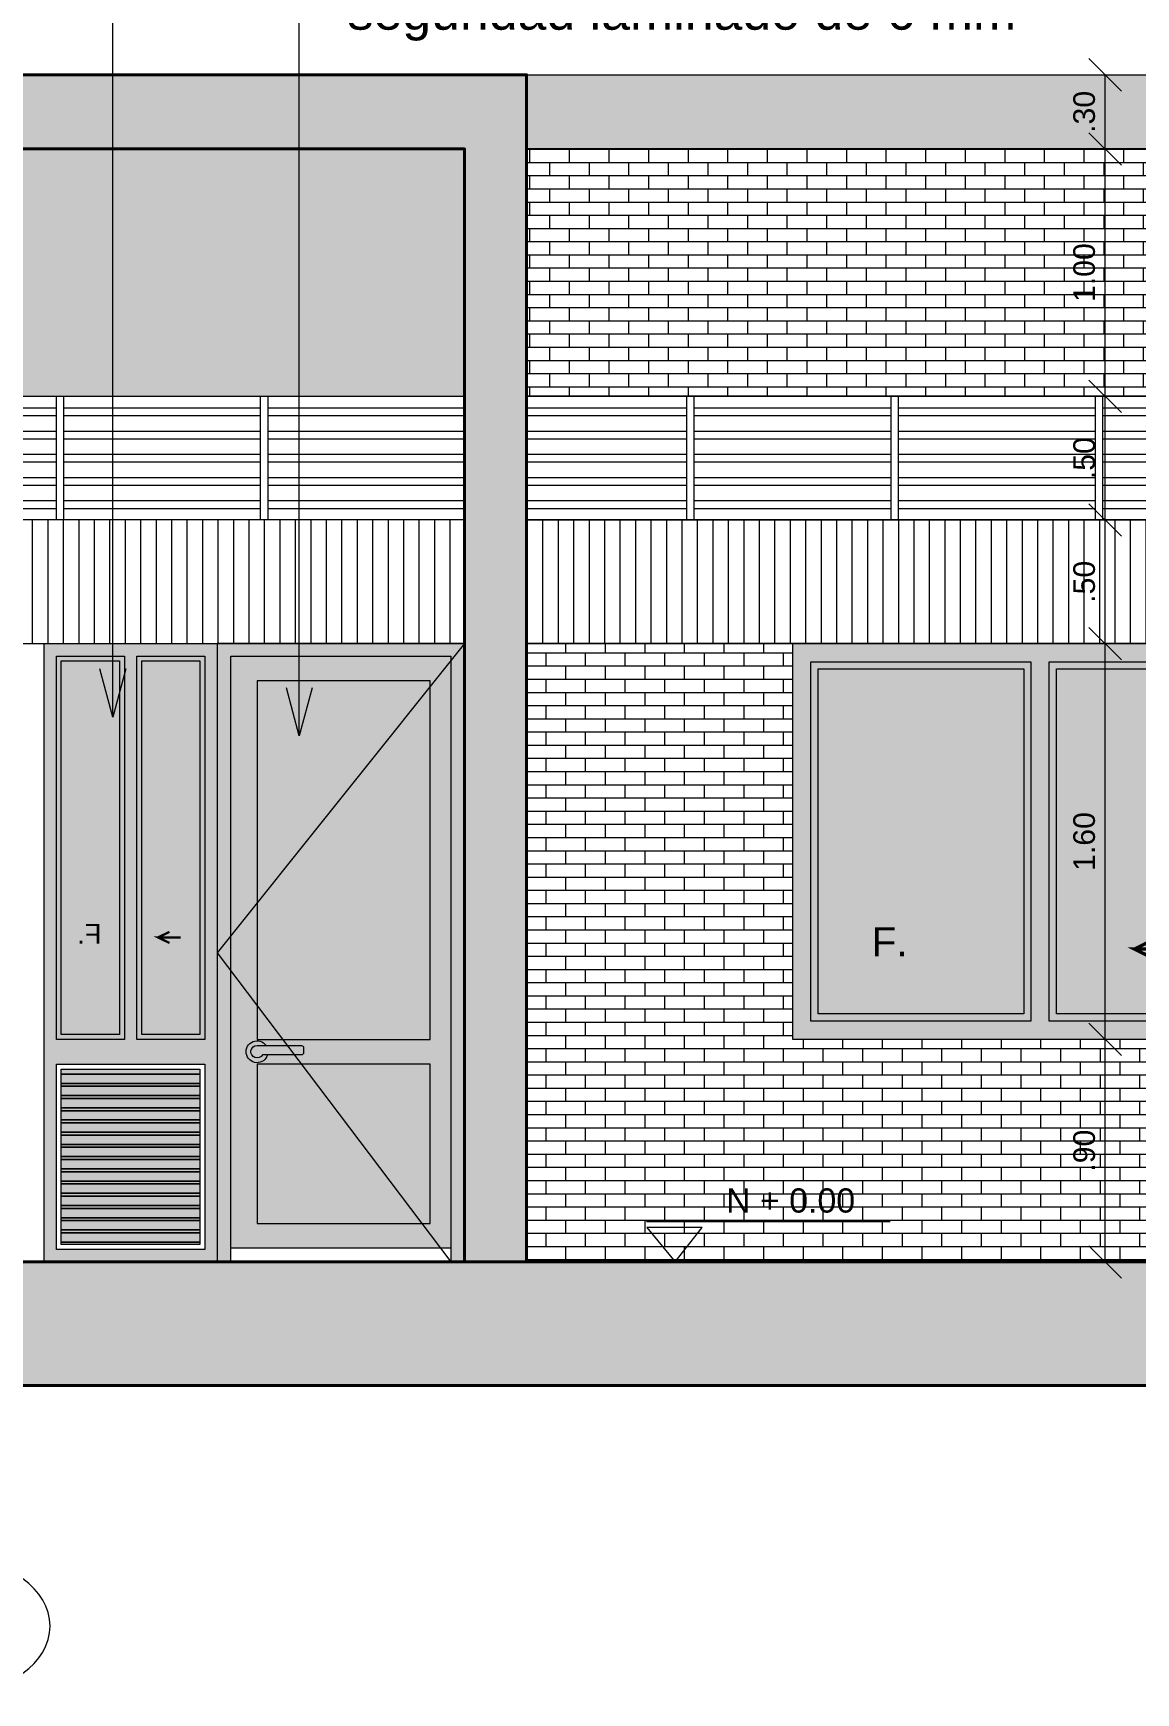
# Model space of a CAD drawing. Header units: metres. Extents: x 98211 to 98447, y 101204 to 101327.
# Drawn here: x 98428.15 to 98432.61, y 101295.27 to 101301.98 of the extents above; entities that cross this region are included whole.
import ezdxf
from ezdxf import colors
from ezdxf.entities.mleader import LeaderData, LeaderLine
from ezdxf.enums import TextEntityAlignment as Align
from ezdxf.math import Vec2, Vec3

# ---------------------------------------------------------------- set-up
doc = ezdxf.new("R2010")
doc.units = ezdxf.units.M
doc.header["$LTSCALE"] = 8
doc.header["$MEASUREMENT"] = 0
doc.header["$PDMODE"] = 1
doc.linetypes.add('HIDDEN', pattern=[0.375, 0.25, -0.125])
doc.layers.get('0').update_dxf_attribs({"linetype": 'CONTINUOUS', "lineweight": 9})
doc.layers.get('DEFPOINTS').update_dxf_attribs({"linetype": 'CONTINUOUS'})
for name, color, linetype, lineweight in [('A-PLAN-ACHU1', 105, 'CONTINUOUS', 9), ('A-PLAN-ACHU3', 250, 'CONTINUOUS', 0), ('A-PUER', 36, 'CONTINUOUS', 13), ('A-VENT', 1, 'CONTINUOUS', 15), ('A_ACHURADADOS', 9, 'CONTINUOUS', 0), ('A_CARP-MAD', 46, 'CONTINUOUS', 18), ('A_MURO', 7, 'CONTINUOUS', 40), ('A_MURO-ACHU', 254, 'CONTINUOUS', 0), ('A_PLAN-3', 51, 'CONTINUOUS', 40), ('A_PLAN-5', 100, 'CONTINUOUS', 20), ('A_PLAN-8', 8, 'CONTINUOUS', 13), ('A_PROY', 16, 'HIDDEN', 5), ('A_PUER', 134, 'CONTINUOUS', 18), ('A_TEXT-DIM', 54, 'CONTINUOUS', 13), ('A_TEXT-IDEN', 5, 'CONTINUOUS', 18), ('A_TEXT-NIVL', 54, 'CONTINUOUS', 20), ('A_TEXT-NOTA', 53, 'CONTINUOUS', 20), ('A_TEXT-SIMB', 195, 'CONTINUOUS', 20), ('A_VENT', 124, 'CONTINUOUS', 18)]:
    doc.layers.add(name, color=color, linetype=linetype, lineweight=lineweight)
doc.styles.add('ARIAL', font='arial.ttf')
doc.styles.add('DIM', font='arial.ttf')
doc.dimstyles.new('BAN_REP_1-50-2', dxfattribs={"dimtxt": 0.0875, "dimasz": 0.1313, "dimexe": 0.15, "dimexo": 0.03, "dimgap": 0.04, "dimtad": 1, "dimzin": 4, "dimdsep": 46, "dimtxsty": 'ARIAL', "dimblk": 'OBLIQUE', "dimcen": 0.075, "dimse1": 1, "dimse2": 1, "dimclrd": 256, "dimclre": 256, "dimclrt": 256, "dimadec": 0, "dimazin": 0, "dimtfac": 1, "dimtix": 1, "dimtofl": 0, "dimtmove": 1, "dimatfit": 3, "dimldrblk": 'OPEN90', "dimfxl": 1, "dimtolj": 1, "dimtzin": 0, "dimlwd": -1, "dimlwe": -1, "dimarcsym": 0})
pattern_1 = [(270, (155.02503, 90.189034), (0.0625, -1e-17), [])]

# ---------------------------------------------------------------- blocks, each defined once
blk = doc.blocks.new('A$C58775FF0')
at = {"layer": 'A-PLAN-ACHU3'}
h = blk.add_hatch(color=252, dxfattribs=at)
h.dxf.hatch_style = 1
h.set_gradient(color1=(132, 132, 132), rotation=102, tint=1)
h.paths.add_polyline_path([(-0.0113, -0.0392), (-0.0113, -0.0204, -1.732051), (0.0226, -0.0008), (0.0226, -0.0338, 4.427005)])
at = {"layer": 'A-VENT', "transparency": 33554687}
h = blk.add_hatch(color=256, dxfattribs=at)
h.dxf.hatch_style = 1
h.set_gradient(color1=(91, 91, 91), color2=(132, 132, 132), rotation=90, tint=1, name='SPHERICAL')
edge = h.paths.add_edge_path()
edge.add_line((0.0226, -0.0008), (0.0226, -0.1623))
edge.add_arc((0.0151, -0.1623), 0.00755, -90, 0, ccw=False)
edge.add_line((0.0151, -0.1699), (-0.0038, -0.1699))
edge.add_arc((-0.0038, -0.1623), 0.00755, 180, 270, ccw=False)
edge.add_line((-0.0113, -0.1623), (-0.0113, -0.0204))
edge.add_arc((0, -0.0008), 0.0226, 0, 240, ccw=False)
at = {"layer": 'A-VENT'}
blk.add_lwpolyline([(-0.0113, -0.0392, -4.427005), (0.0226, -0.0338)], format="xyb", dxfattribs=at)
blk.add_lwpolyline([(0.0226, -0.0008), (0.0226, -0.1623, -0.414214), (0.0151, -0.1699), (-0.0038, -0.1699, -0.414214), (-0.0113, -0.1623), (-0.0113, -0.0204, -1.732051)], format="xyb", close=True, dxfattribs=at)
blk = doc.blocks.new('Puerta 1')
at = {"layer": 'A-PLAN-ACHU1', "true_color": 0x53c6c6, "transparency": 33554610}
h = blk.add_hatch(color=133, dxfattribs=at)
h.dxf.hatch_style = 1
h.set_gradient(color1=(158, 231, 255), tint=1)
h.paths.add_polyline_path([(99481.8405, 101771.2), (99482.5405, 101771.2), (99482.5405, 101769.75), (99481.8405, 101769.75)])
h = blk.add_hatch(color=133, dxfattribs=at)
h.dxf.hatch_style = 1
h.set_gradient(color1=(158, 231, 255), tint=1)
h.paths.add_polyline_path([(99481.8405, 101769.65), (99482.5405, 101769.65), (99482.5405, 101769.0056), (99481.8405, 101769.0056)])
at = {"layer": 'A-PUER', "transparency": 33554687}
h = blk.add_hatch(color=256, dxfattribs=at)
h.dxf.hatch_style = 1
h.set_gradient(color1=(91, 91, 91), color2=(214, 214, 214), tint=1, name='CURVED')
h.paths.add_polyline_path([(99482.7016, 101768.85), (99482.646, 101768.85), (99482.646, 101771.3), (99481.7571, 101771.3), (99481.7571, 101768.85), (99481.7016, 101768.85), (99481.7016, 101771.35), (99482.7016, 101771.35)])
h = blk.add_hatch(color=256, dxfattribs=at)
h.dxf.hatch_style = 1
h.set_gradient(color1=(132, 132, 132), tint=1, name='CURVED')
h.paths.add_polyline_path([(99482.646, 101771.3), (99481.7571, 101771.3), (99481.7571, 101768.9056), (99482.646, 101768.9056)])
h.paths.add_polyline_path([(99481.8405, 101771.2), (99482.5405, 101771.2), (99482.5405, 101769.75), (99481.8405, 101769.75)], flags=16)
h.paths.add_polyline_path([(99481.8405, 101769.65), (99482.5405, 101769.65), (99482.5405, 101769.0056), (99481.8405, 101769.0056)], flags=16)
at = {"layer": 'A-PUER'}
for points in [[(99482.7016, 101768.85), (99482.646, 101768.85), (99482.646, 101771.3), (99481.7571, 101771.3), (99481.7571, 101768.85), (99481.7016, 101768.85), (99481.7016, 101771.35), (99482.7016, 101771.35)], [(99482.646, 101771.3), (99481.7571, 101771.3), (99481.7571, 101768.9056), (99482.646, 101768.9056)], [(99481.8405, 101771.2), (99482.5405, 101771.2), (99482.5405, 101769.75), (99481.8405, 101769.75)], [(99481.8405, 101769.65), (99482.5405, 101769.65), (99482.5405, 101769.0056), (99481.8405, 101769.0056)]]:
    blk.add_lwpolyline(points, close=True, dxfattribs=at)
at = {"layer": 'A_PROY', "ltscale": 2}
blk.add_lwpolyline([(99481.7016, 101771.35), (99482.7016, 101770.1), (99481.7571, 101768.85)], dxfattribs=at)
at = {"layer": 'A-PUER', "xscale": -1.111111111110999, "yscale": 1.111111111110999, "zscale": 1.111111111110999, "rotation": 270}
blk.add_blockref('A$C58775FF0', (99482.5414, 101769.7), dxfattribs=at)
blk = doc.blocks.new('Ventana 05')
at = {"layer": 'A-PLAN-ACHU1'}
h = blk.add_hatch(color=256, dxfattribs=at)
h.dxf.hatch_style = 1
h.set_gradient(color1=(91, 91, 91), color2=(173, 173, 173), tint=1)
h.paths.add_polyline_path([(99439.555, 101752.8347), (99439.79, 101752.8347), (99439.79, 101752.1669), (99439.81, 101752.1669), (99439.81, 101752.8547), (99439.535, 101752.8547), (99439.535, 101751.3047), (99439.81, 101751.3047), (99439.81, 101752.1669), (99439.79, 101752.1669), (99439.79, 101751.3247), (99439.555, 101751.3247)])
h.paths.add_polyline_path([(99439.485, 101752.8547), (99439.21, 101752.8547), (99439.21, 101751.3047), (99439.485, 101751.3047)])
h.paths.add_polyline_path([(99439.465, 101751.3247), (99439.23, 101751.3247), (99439.23, 101752.8347), (99439.465, 101752.8347)], flags=16)
at = {"layer": 'A-PLAN-ACHU1', "true_color": 0x53c6c6, "transparency": 33554610}
h = blk.add_hatch(color=133, dxfattribs=at)
h.dxf.hatch_style = 1
h.set_gradient(color1=(158, 231, 255), tint=1)
h.paths.add_polyline_path([(99439.465, 101752.8347), (99439.23, 101752.8347), (99439.23, 101751.3247), (99439.465, 101751.3247)])
h = blk.add_hatch(color=133, dxfattribs=at)
h.dxf.hatch_style = 1
h.set_gradient(color1=(158, 231, 255), rotation=180, tint=1)
h.paths.add_polyline_path([(99439.555, 101751.3247), (99439.79, 101751.3247), (99439.79, 101752.8347), (99439.555, 101752.8347)])
at = {"layer": 'A-PLAN-ACHU1', "transparency": 33554687}
h = blk.add_hatch(color=256, dxfattribs=at)
h.dxf.hatch_style = 1
h.set_gradient(color1=(91, 91, 91), color2=(214, 214, 214), rotation=90, tint=1, name='CYLINDER')
h.paths.add_polyline_path([(99439.79, 101751.1847), (99439.23, 101751.1847), (99439.23, 101751.1645), (99439.79, 101751.1645)])
h = blk.add_hatch(color=256, dxfattribs=at)
h.dxf.hatch_style = 1
h.set_gradient(color1=(255, 255, 255), color2=(91, 91, 91), rotation=90, tint=1)
h.paths.add_polyline_path([(99439.79, 101751.1645), (99439.23, 101751.1645), (99439.23, 101751.1269), (99439.79, 101751.1269)])
h = blk.add_hatch(color=256, dxfattribs=at)
h.dxf.hatch_style = 1
h.set_gradient(color1=(91, 91, 91), color2=(214, 214, 214), rotation=90, tint=1, name='CYLINDER')
h.paths.add_polyline_path([(99439.79, 101751.1269), (99439.23, 101751.1269), (99439.23, 101751.1151), (99439.79, 101751.1151)])
h = blk.add_hatch(color=256, dxfattribs=at)
h.dxf.hatch_style = 1
h.set_gradient(color1=(255, 255, 255), color2=(91, 91, 91), rotation=90, tint=1)
h.paths.add_polyline_path([(99439.79, 101751.1151), (99439.23, 101751.1151), (99439.23, 101751.0776), (99439.79, 101751.0776)])
h = blk.add_hatch(color=256, dxfattribs=at)
h.dxf.hatch_style = 1
h.set_gradient(color1=(91, 91, 91), color2=(214, 214, 214), rotation=90, tint=1, name='CYLINDER')
h.paths.add_polyline_path([(99439.79, 101751.0776), (99439.23, 101751.0776), (99439.23, 101751.0657), (99439.79, 101751.0657)])
h = blk.add_hatch(color=256, dxfattribs=at)
h.dxf.hatch_style = 1
h.set_gradient(color1=(255, 255, 255), color2=(91, 91, 91), rotation=90, tint=1)
h.paths.add_polyline_path([(99439.79, 101751.0657), (99439.23, 101751.0657), (99439.23, 101751.0282), (99439.79, 101751.0282)])
h = blk.add_hatch(color=256, dxfattribs=at)
h.dxf.hatch_style = 1
h.set_gradient(color1=(91, 91, 91), color2=(214, 214, 214), rotation=90, tint=1, name='CYLINDER')
h.paths.add_polyline_path([(99439.79, 101751.0282), (99439.23, 101751.0282), (99439.23, 101751.0164), (99439.79, 101751.0164)])
h = blk.add_hatch(color=256, dxfattribs=at)
h.dxf.hatch_style = 1
h.set_gradient(color1=(255, 255, 255), color2=(91, 91, 91), rotation=90, tint=1)
h.paths.add_polyline_path([(99439.79, 101751.0164), (99439.23, 101751.0164), (99439.23, 101750.9788), (99439.79, 101750.9788)])
h = blk.add_hatch(color=256, dxfattribs=at)
h.dxf.hatch_style = 1
h.set_gradient(color1=(91, 91, 91), color2=(214, 214, 214), rotation=90, tint=1, name='CYLINDER')
h.paths.add_polyline_path([(99439.79, 101750.9788), (99439.23, 101750.9788), (99439.23, 101750.967), (99439.79, 101750.967)])
h = blk.add_hatch(color=256, dxfattribs=at)
h.dxf.hatch_style = 1
h.set_gradient(color1=(255, 255, 255), color2=(91, 91, 91), rotation=90, tint=1)
h.paths.add_polyline_path([(99439.79, 101750.967), (99439.23, 101750.967), (99439.23, 101750.9294), (99439.79, 101750.9294)])
h = blk.add_hatch(color=256, dxfattribs=at)
h.dxf.hatch_style = 1
h.set_gradient(color1=(91, 91, 91), color2=(214, 214, 214), rotation=90, tint=1, name='CYLINDER')
h.paths.add_polyline_path([(99439.79, 101750.9294), (99439.23, 101750.9294), (99439.23, 101750.9176), (99439.79, 101750.9176)])
h = blk.add_hatch(color=256, dxfattribs=at)
h.dxf.hatch_style = 1
h.set_gradient(color1=(255, 255, 255), color2=(91, 91, 91), rotation=90, tint=1)
h.paths.add_polyline_path([(99439.79, 101750.9176), (99439.23, 101750.9176), (99439.23, 101750.8801), (99439.79, 101750.8801)])
h = blk.add_hatch(color=256, dxfattribs=at)
h.dxf.hatch_style = 1
h.set_gradient(color1=(91, 91, 91), color2=(214, 214, 214), rotation=90, tint=1, name='CYLINDER')
h.paths.add_polyline_path([(99439.79, 101750.8801), (99439.23, 101750.8801), (99439.23, 101750.8683), (99439.79, 101750.8683)])
h = blk.add_hatch(color=256, dxfattribs=at)
h.dxf.hatch_style = 1
h.set_gradient(color1=(255, 255, 255), color2=(91, 91, 91), rotation=90, tint=1)
h.paths.add_polyline_path([(99439.79, 101750.8683), (99439.23, 101750.8683), (99439.23, 101750.8307), (99439.79, 101750.8307)])
h = blk.add_hatch(color=256, dxfattribs=at)
h.dxf.hatch_style = 1
h.set_gradient(color1=(91, 91, 91), color2=(214, 214, 214), rotation=90, tint=1, name='CYLINDER')
h.paths.add_polyline_path([(99439.79, 101750.8307), (99439.23, 101750.8307), (99439.23, 101750.8189), (99439.79, 101750.8189)])
h = blk.add_hatch(color=256, dxfattribs=at)
h.dxf.hatch_style = 1
h.set_gradient(color1=(255, 255, 255), color2=(91, 91, 91), rotation=90, tint=1)
h.paths.add_polyline_path([(99439.79, 101750.8189), (99439.23, 101750.8189), (99439.23, 101750.7813), (99439.79, 101750.7813)])
h = blk.add_hatch(color=256, dxfattribs=at)
h.dxf.hatch_style = 1
h.set_gradient(color1=(91, 91, 91), color2=(214, 214, 214), rotation=90, tint=1, name='CYLINDER')
h.paths.add_polyline_path([(99439.79, 101750.7813), (99439.23, 101750.7813), (99439.23, 101750.7695), (99439.79, 101750.7695)])
h = blk.add_hatch(color=256, dxfattribs=at)
h.dxf.hatch_style = 1
h.set_gradient(color1=(255, 255, 255), color2=(91, 91, 91), rotation=90, tint=1)
h.paths.add_polyline_path([(99439.79, 101750.7695), (99439.23, 101750.7695), (99439.23, 101750.732), (99439.79, 101750.732)])
h = blk.add_hatch(color=256, dxfattribs=at)
h.dxf.hatch_style = 1
h.set_gradient(color1=(91, 91, 91), color2=(214, 214, 214), rotation=90, tint=1, name='CYLINDER')
h.paths.add_polyline_path([(99439.79, 101750.732), (99439.23, 101750.732), (99439.23, 101750.7201), (99439.79, 101750.7201)])
h = blk.add_hatch(color=256, dxfattribs=at)
h.dxf.hatch_style = 1
h.set_gradient(color1=(255, 255, 255), color2=(91, 91, 91), rotation=90, tint=1)
h.paths.add_polyline_path([(99439.79, 101750.7201), (99439.23, 101750.7201), (99439.23, 101750.6826), (99439.79, 101750.6826)])
h = blk.add_hatch(color=256, dxfattribs=at)
h.dxf.hatch_style = 1
h.set_gradient(color1=(91, 91, 91), color2=(214, 214, 214), rotation=90, tint=1, name='CYLINDER')
h.paths.add_polyline_path([(99439.79, 101750.6826), (99439.23, 101750.6826), (99439.23, 101750.6708), (99439.79, 101750.6708)])
h = blk.add_hatch(color=256, dxfattribs=at)
h.dxf.hatch_style = 1
h.set_gradient(color1=(255, 255, 255), color2=(91, 91, 91), rotation=90, tint=1)
h.paths.add_polyline_path([(99439.79, 101750.6708), (99439.23, 101750.6708), (99439.23, 101750.6332), (99439.79, 101750.6332)])
h = blk.add_hatch(color=256, dxfattribs=at)
h.dxf.hatch_style = 1
h.set_gradient(color1=(91, 91, 91), color2=(214, 214, 214), rotation=90, tint=1, name='CYLINDER')
h.paths.add_polyline_path([(99439.79, 101750.6332), (99439.23, 101750.6332), (99439.23, 101750.6214), (99439.79, 101750.6214)])
h = blk.add_hatch(color=256, dxfattribs=at)
h.dxf.hatch_style = 1
h.set_gradient(color1=(255, 255, 255), color2=(91, 91, 91), rotation=90, tint=1)
h.paths.add_polyline_path([(99439.79, 101750.6214), (99439.23, 101750.6214), (99439.23, 101750.5838), (99439.79, 101750.5838)])
h = blk.add_hatch(color=256, dxfattribs=at)
h.dxf.hatch_style = 1
h.set_gradient(color1=(91, 91, 91), color2=(214, 214, 214), rotation=90, tint=1, name='CYLINDER')
h.paths.add_polyline_path([(99439.79, 101750.5838), (99439.23, 101750.5838), (99439.23, 101750.572), (99439.79, 101750.572)])
h = blk.add_hatch(color=256, dxfattribs=at)
h.dxf.hatch_style = 1
h.set_gradient(color1=(255, 255, 255), color2=(91, 91, 91), rotation=90, tint=1)
h.paths.add_polyline_path([(99439.79, 101750.572), (99439.23, 101750.572), (99439.23, 101750.5345), (99439.79, 101750.5345)])
h = blk.add_hatch(color=256, dxfattribs=at)
h.dxf.hatch_style = 1
h.set_gradient(color1=(91, 91, 91), color2=(214, 214, 214), rotation=90, tint=1, name='CYLINDER')
h.paths.add_polyline_path([(99439.79, 101750.5345), (99439.23, 101750.5345), (99439.23, 101750.5227), (99439.79, 101750.5227)])
h = blk.add_hatch(color=256, dxfattribs=at)
h.dxf.hatch_style = 1
h.set_gradient(color1=(255, 255, 255), color2=(91, 91, 91), rotation=90, tint=1)
h.paths.add_polyline_path([(99439.79, 101750.5227), (99439.23, 101750.5227), (99439.23, 101750.4851), (99439.79, 101750.4851)])
h = blk.add_hatch(color=256, dxfattribs=at)
h.dxf.hatch_style = 1
h.set_gradient(color1=(91, 91, 91), color2=(214, 214, 214), rotation=90, tint=1, name='CYLINDER')
h.paths.add_polyline_path([(99439.79, 101750.4851), (99439.23, 101750.4851), (99439.23, 101750.4747), (99439.79, 101750.4747)])
at = {"layer": 'A-PLAN-ACHU3'}
h = blk.add_hatch(dxfattribs=at)
h.set_pattern_fill('ANGLE', color=252)
h.set_pattern_definition([(0, (96639.93, 100548.839), (0, 6.985), [5.08, -1.905]), (90, (96639.93, 100548.839), (-6.985, 4e-16), [5.08, -1.905])])
h.paths.add_polyline_path([(99439.21, 101751.2047), (99439.21, 101750.4547), (99439.81, 101750.4547), (99439.81, 101751.2047)])
h.paths.add_polyline_path([(99439.79, 101751.1847), (99439.79, 101750.4747), (99439.23, 101750.4747), (99439.23, 101751.1847)], flags=16)
at = {"layer": 'A-PUER', "transparency": 33554687}
h = blk.add_hatch(color=256, dxfattribs=at)
h.dxf.hatch_style = 1
h.set_gradient(color1=(91, 91, 91), color2=(214, 214, 214), tint=1, name='CURVED')
h.paths.add_polyline_path([(99439.535, 101751.3047), (99439.535, 101752.8547), (99439.81, 101752.8547), (99439.81, 101752.1669), (99439.86, 101752.1669), (99439.86, 101752.9047), (99439.16, 101752.9047), (99439.16, 101750.4047), (99439.86, 101750.4047), (99439.86, 101752.1669), (99439.81, 101752.1669), (99439.81, 101751.3047)])
h.paths.add_polyline_path([(99439.81, 101751.2047), (99439.81, 101750.4547), (99439.21, 101750.4547), (99439.21, 101751.2047)], flags=16)
h.paths.add_polyline_path([(99439.79, 101751.1847), (99439.79, 101750.4747), (99439.23, 101750.4747), (99439.23, 101751.1847)], flags=0)
h.paths.add_polyline_path([(99439.485, 101751.3047), (99439.21, 101751.3047), (99439.21, 101752.8547), (99439.485, 101752.8547)], flags=16)
h.paths.add_polyline_path([(99439.465, 101751.3247), (99439.23, 101751.3247), (99439.23, 101752.8347), (99439.465, 101752.8347)], flags=0)
h.paths.add_polyline_path([(99439.6713, 101750.727, -0.414214), (99439.7313, 101750.667), (99439.7313, 101750.5995, -0.414214), (99439.6713, 101750.5395), (99439.3488, 101750.5395, -0.414214), (99439.2888, 101750.5995), (99439.2888, 101750.667, -0.414214), (99439.3488, 101750.727)], flags=0)
h.paths.add_polyline_path([(99439.3487, 101750.5486), (99439.6714, 101750.5486), (99439.6714, 101750.7182), (99439.3487, 101750.7182)], flags=8)
at = {"layer": 'A-PLAN-ACHU1'}
for points in [[(99439.79, 101751.1847), (99439.23, 101751.1847), (99439.23, 101751.1645), (99439.79, 101751.1645)], [(99439.79, 101751.1645), (99439.23, 101751.1645), (99439.23, 101751.1269), (99439.79, 101751.1269)], [(99439.79, 101751.1269), (99439.23, 101751.1269), (99439.23, 101751.1151), (99439.79, 101751.1151)], [(99439.79, 101751.1151), (99439.23, 101751.1151), (99439.23, 101751.0776), (99439.79, 101751.0776)], [(99439.79, 101751.0776), (99439.23, 101751.0776), (99439.23, 101751.0657), (99439.79, 101751.0657)], [(99439.79, 101751.0657), (99439.23, 101751.0657), (99439.23, 101751.0282), (99439.79, 101751.0282)], [(99439.79, 101751.0282), (99439.23, 101751.0282), (99439.23, 101751.0164), (99439.79, 101751.0164)], [(99439.79, 101751.0164), (99439.23, 101751.0164), (99439.23, 101750.9788), (99439.79, 101750.9788)], [(99439.79, 101750.9788), (99439.23, 101750.9788), (99439.23, 101750.967), (99439.79, 101750.967)], [(99439.79, 101750.967), (99439.23, 101750.967), (99439.23, 101750.9294), (99439.79, 101750.9294)], [(99439.79, 101750.9294), (99439.23, 101750.9294), (99439.23, 101750.9176), (99439.79, 101750.9176)], [(99439.79, 101750.9176), (99439.23, 101750.9176), (99439.23, 101750.8801), (99439.79, 101750.8801)], [(99439.79, 101750.8801), (99439.23, 101750.8801), (99439.23, 101750.8683), (99439.79, 101750.8683)], [(99439.79, 101750.8683), (99439.23, 101750.8683), (99439.23, 101750.8307), (99439.79, 101750.8307)], [(99439.79, 101750.8307), (99439.23, 101750.8307), (99439.23, 101750.8189), (99439.79, 101750.8189)], [(99439.79, 101750.8189), (99439.23, 101750.8189), (99439.23, 101750.7813), (99439.79, 101750.7813)], [(99439.79, 101750.7813), (99439.23, 101750.7813), (99439.23, 101750.7695), (99439.79, 101750.7695)], [(99439.79, 101750.7695), (99439.23, 101750.7695), (99439.23, 101750.732), (99439.79, 101750.732)], [(99439.79, 101750.732), (99439.23, 101750.732), (99439.23, 101750.7201), (99439.79, 101750.7201)], [(99439.79, 101750.7201), (99439.23, 101750.7201), (99439.23, 101750.6826), (99439.79, 101750.6826)], [(99439.79, 101750.6826), (99439.23, 101750.6826), (99439.23, 101750.6708), (99439.79, 101750.6708)], [(99439.79, 101750.6708), (99439.23, 101750.6708), (99439.23, 101750.6332), (99439.79, 101750.6332)], [(99439.79, 101750.6332), (99439.23, 101750.6332), (99439.23, 101750.6214), (99439.79, 101750.6214)], [(99439.79, 101750.6214), (99439.23, 101750.6214), (99439.23, 101750.5838), (99439.79, 101750.5838)], [(99439.79, 101750.5838), (99439.23, 101750.5838), (99439.23, 101750.572), (99439.79, 101750.572)], [(99439.79, 101750.572), (99439.23, 101750.572), (99439.23, 101750.5345), (99439.79, 101750.5345)], [(99439.79, 101750.5345), (99439.23, 101750.5345), (99439.23, 101750.5227), (99439.79, 101750.5227)], [(99439.79, 101750.5227), (99439.23, 101750.5227), (99439.23, 101750.4851), (99439.79, 101750.4851)], [(99439.79, 101750.4851), (99439.23, 101750.4851), (99439.23, 101750.4747), (99439.79, 101750.4747)]]:
    blk.add_lwpolyline(points, close=True, dxfattribs=at)
at = {"layer": 'A-VENT'}
for points in [[(99439.16, 101750.4047), (99439.86, 101750.4047), (99439.86, 101752.9047), (99439.16, 101752.9047)], [(99439.485, 101752.8547), (99439.21, 101752.8547), (99439.21, 101751.3047), (99439.485, 101751.3047)], [(99439.535, 101751.3047), (99439.81, 101751.3047), (99439.81, 101752.8547), (99439.535, 101752.8547)], [(99439.21, 101751.2047), (99439.21, 101750.4547), (99439.81, 101750.4547), (99439.81, 101751.2047)]]:
    blk.add_lwpolyline(points, close=True, dxfattribs=at)
at = {"layer": 'A-VENT', "const_width": 0.00916}
blk.add_lwpolyline([(99439.3073, 101751.7169), (99439.3989, 101751.7169), (99439.3531, 101751.6944), (99439.3989, 101751.7169), (99439.3531, 101751.7395)], dxfattribs=at)
at = {"layer": 'A_PLAN-8'}
for points in [[(99439.465, 101752.8347), (99439.23, 101752.8347), (99439.23, 101751.3247), (99439.465, 101751.3247)], [(99439.555, 101751.3247), (99439.79, 101751.3247), (99439.79, 101752.8347), (99439.555, 101752.8347)], [(99439.23, 101751.1847), (99439.23, 101750.4747), (99439.79, 101750.4747), (99439.79, 101751.1847)]]:
    blk.add_lwpolyline(points, close=True, dxfattribs=at)
at = {"layer": 'A_TEXT-DIM', "color": 1, "insert": (99439.627, 101751.7713), "char_height": 0.08, "width": 18.162908, "attachment_point": 1, "style": 'DIM'}
blk.add_mtext('F.', dxfattribs=at)
blk = doc.blocks.new('Ventana 02')
at = {"layer": 'A-PLAN-ACHU1'}
h = blk.add_hatch(color=256, dxfattribs=at)
h.dxf.hatch_style = 1
h.set_gradient(color1=(91, 91, 91), color2=(173, 173, 173), tint=1)
h.paths.add_polyline_path([(99437.4878, 101768.1411), (99437.4878, 101766.6876), (99438.3769, 101766.6876), (99438.3769, 101768.1411)])
h.paths.add_polyline_path([(99438.3476, 101768.1118), (99438.3476, 101766.7169), (99437.5171, 101766.7169), (99437.5171, 101768.1118)], flags=16)
at = {"layer": 'A-PLAN-ACHU1', "true_color": 0x53c6c6, "transparency": 33554610}
h = blk.add_hatch(color=133, dxfattribs=at)
h.dxf.hatch_style = 1
h.set_gradient(color1=(158, 231, 255), tint=1)
h.paths.add_polyline_path([(99437.5171, 101766.7169), (99438.3476, 101766.7169), (99438.3476, 101768.1118), (99437.5171, 101768.1118)])
at = {"layer": 'A-PLAN-ACHU1'}
h = blk.add_hatch(color=256, dxfattribs=at)
h.dxf.hatch_style = 1
h.set_gradient(color1=(91, 91, 91), color2=(173, 173, 173), tint=1)
h.paths.add_polyline_path([(99438.4502, 101768.1411), (99438.4502, 101766.6876), (99439.3393, 101766.6876), (99439.3393, 101768.1411)])
h.paths.add_polyline_path([(99439.31, 101768.1118), (99439.31, 101766.7169), (99438.4795, 101766.7169), (99438.4795, 101768.1118)], flags=16)
at = {"layer": 'A-PLAN-ACHU1', "true_color": 0x53c6c6, "transparency": 33554610}
h = blk.add_hatch(color=133, dxfattribs=at)
h.dxf.hatch_style = 1
h.set_gradient(color1=(158, 231, 255), rotation=180, tint=1)
h.paths.add_polyline_path([(99438.4795, 101766.7169), (99439.31, 101766.7169), (99439.31, 101768.1118), (99438.4795, 101768.1118)])
at = {"layer": 'A-PUER', "transparency": 33554687}
h = blk.add_hatch(color=256, dxfattribs=at)
h.dxf.hatch_style = 1
h.set_gradient(color1=(91, 91, 91), color2=(214, 214, 214), rotation=199.87072, tint=1, name='CURVED')
h.paths.add_polyline_path([(99437.4145, 101768.2144), (99437.4145, 101766.6144), (99439.4126, 101766.6144), (99439.4126, 101768.2144)])
h.paths.add_polyline_path([(99438.4502, 101768.1411), (99439.3393, 101768.1411), (99439.3393, 101766.6876), (99438.4502, 101766.6876)], flags=16)
h.paths.add_polyline_path([(99438.3769, 101768.1411), (99438.3769, 101766.6876), (99437.4878, 101766.6876), (99437.4878, 101768.1411)], flags=16)
h.paths.add_polyline_path([(99438.4795, 101768.1118), (99439.31, 101768.1118), (99439.31, 101766.7169), (99438.4795, 101766.7169)], flags=0)
h.paths.add_polyline_path([(99438.3476, 101768.1118), (99438.3476, 101766.7169), (99437.5171, 101766.7169), (99437.5171, 101768.1118)], flags=0)
at = {"layer": 'A-VENT'}
for points in [[(99437.4145, 101768.2144), (99439.4126, 101768.2144), (99439.4126, 101766.6144), (99437.4145, 101766.6144)], [(99438.3769, 101768.1411), (99438.3769, 101766.6876), (99437.4878, 101766.6876), (99437.4878, 101768.1411)], [(99438.4502, 101766.6876), (99438.4502, 101768.1411), (99439.3393, 101768.1411), (99439.3393, 101766.6876)]]:
    blk.add_lwpolyline(points, close=True, dxfattribs=at)
at = {"layer": 'A-VENT', "const_width": 0.0134}
blk.add_lwpolyline([(99439.0857, 101766.9795), (99438.795, 101766.9795), (99438.8621, 101766.9464), (99438.795, 101766.9795), (99438.8621, 101767.0126)], dxfattribs=at)
at = {"layer": 'A_PLAN-8'}
for points in [[(99438.3476, 101768.1118), (99438.3476, 101766.7169), (99437.5171, 101766.7169), (99437.5171, 101768.1118)], [(99438.4795, 101766.7169), (99438.4795, 101768.1118), (99439.31, 101768.1118), (99439.31, 101766.7169)]]:
    blk.add_lwpolyline(points, close=True, dxfattribs=at)
at = {"layer": 'A_TEXT-DIM', "color": 1, "insert": (99437.878, 101767.0677), "char_height": 0.11723, "width": 26.6152, "attachment_point": 3, "style": 'DIM'}
blk.add_mtext('F.', dxfattribs=at)
blk = doc.blocks.new('EJE')
at = {"layer": 'A_TEXT-SIMB'}
blk.add_ellipse((0, 0), major_axis=(-0.625, 0), ratio=0.72, dxfattribs=at)
at = {"layer": 'A_TEXT-IDEN', "style": 'ARIAL'}
blk.add_attdef('EJE', text='', height=0.35, dxfattribs=at).set_placement((0, -0.184), align=Align.CENTER)
blk = doc.blocks.new('NIVEL ARQUITECTONICO')
at = {"layer": 'A_TEXT-NIVL'}
blk.add_line((-0.8796, 0), (0, 0), dxfattribs=at)
blk.add_lwpolyline([(-0.7761, -0.1464), (-0.6785, -0.0214), (-0.8785, -0.0214)], close=True, dxfattribs=at)
at = {"layer": 'A_TEXT-NOTA', "linetype": 'Continuous', "style": 'ARIAL'}
blk.add_attdef('Q', (-0.5919, 0.0318), '', height=0.0875, dxfattribs=at)
blk = doc.blocks.new('_Open30')
at = {"color": 0, "linetype": 'ByBlock', "lineweight": -2}
for p, q in [((-1, 0.268), (0, 0)), ((0, 0), (-1, -0.268)), ((0, 0), (-1, 0))]:
    blk.add_line(p, q, dxfattribs=at)
blk = doc.blocks.new('_Oblique')
at = {"color": 0, "linetype": 'ByBlock', "lineweight": -2}
blk.add_line((-0.5, -0.5), (0.5, 0.5), dxfattribs=at)
blk = doc.blocks.new('*D268')
at = {"layer": 'A_TEXT-DIM', "transparency": 16777216}
blk.add_line((98432.4848, 101297.0156), (98432.4848, 101297.9156), dxfattribs=at)
at = {"layer": 'DEFPOINTS', "color": 0, "transparency": 16777216}
for p in [(98432.2214, 101297.9156), (98432.4848, 101297.9156), (98432.121, 101297.0156)]:
    blk.add_point(p, dxfattribs=at)
at = {"layer": 'A_TEXT-DIM', "transparency": 16777216, "xscale": 0.1313, "yscale": 0.1313, "zscale": 0.1313}
for p, rotation in [((98432.4848, 101297.9156), 90), ((98432.4848, 101297.0156), 270)]:
    blk.add_blockref('_Oblique', p, dxfattribs=dict(at, rotation=rotation))
at = {"layer": 'A_TEXT-DIM', "transparency": 16777216, "insert": (98432.4001, 101297.4656), "char_height": 0.0875, "attachment_point": 5, "rotation": 90, "style": 'ARIAL'}
blk.add_mtext('\\A1;.90', dxfattribs=at)
blk = doc.blocks.new('_Open90')
at = {"color": 0, "linetype": 'ByBlock', "lineweight": -2}
for p, q in [((0, 0), (-1, 0)), ((-0.5, 0.5), (0, 0)), ((0, 0), (-0.5, -0.5))]:
    blk.add_line(p, q, dxfattribs=at)
blk = doc.blocks.new('*D269')
at = {"layer": 'A_TEXT-DIM', "transparency": 16777216}
blk.add_line((98432.4848, 101297.9156), (98432.4848, 101299.5156), dxfattribs=at)
at = {"layer": 'DEFPOINTS', "color": 0, "transparency": 16777216}
for p in [(98432.4848, 101299.5156), (98432.4848, 101299.5156), (98432.2214, 101297.9156)]:
    blk.add_point(p, dxfattribs=at)
at = {"layer": 'A_TEXT-DIM', "transparency": 16777216, "xscale": 0.1313, "yscale": 0.1313, "zscale": 0.1313}
for p, rotation in [((98432.4848, 101299.5156), 90), ((98432.4848, 101297.9156), 270)]:
    blk.add_blockref('_Oblique', p, dxfattribs=dict(at, rotation=rotation))
at = {"layer": 'A_TEXT-DIM', "transparency": 16777216, "insert": (98432.4001, 101298.7156), "char_height": 0.0875, "attachment_point": 5, "rotation": 90, "style": 'ARIAL'}
blk.add_mtext('\\A1;1.60', dxfattribs=at)
blk = doc.blocks.new('*D270')
at = {"layer": 'A_TEXT-DIM', "transparency": 16777216}
blk.add_line((98432.4848, 101299.5156), (98432.4848, 101300.0156), dxfattribs=at)
at = {"layer": 'DEFPOINTS', "color": 0, "transparency": 16777216}
for p in [(98432.4848, 101300.0156), (98432.4848, 101300.0156), (98432.4848, 101299.5156)]:
    blk.add_point(p, dxfattribs=at)
at = {"layer": 'A_TEXT-DIM', "transparency": 16777216, "xscale": 0.1313, "yscale": 0.1313, "zscale": 0.1313}
for p, rotation in [((98432.4848, 101300.0156), 90), ((98432.4848, 101299.5156), 270)]:
    blk.add_blockref('_Oblique', p, dxfattribs=dict(at, rotation=rotation))
at = {"layer": 'A_TEXT-DIM', "transparency": 16777216, "insert": (98432.4001, 101299.7656), "char_height": 0.0875, "attachment_point": 5, "rotation": 90, "style": 'ARIAL'}
blk.add_mtext('\\A1;.50', dxfattribs=at)
blk = doc.blocks.new('*D271')
at = {"layer": 'A_TEXT-DIM', "transparency": 16777216}
blk.add_line((98432.4848, 101300.0156), (98432.4848, 101300.5156), dxfattribs=at)
at = {"layer": 'DEFPOINTS', "color": 0, "transparency": 16777216}
for p in [(98432.4848, 101300.5156), (98432.4848, 101300.5156), (98432.4848, 101300.0156)]:
    blk.add_point(p, dxfattribs=at)
at = {"layer": 'A_TEXT-DIM', "transparency": 16777216, "xscale": 0.1313, "yscale": 0.1313, "zscale": 0.1313}
for p, rotation in [((98432.4848, 101300.5156), 90), ((98432.4848, 101300.0156), 270)]:
    blk.add_blockref('_Oblique', p, dxfattribs=dict(at, rotation=rotation))
at = {"layer": 'A_TEXT-DIM', "transparency": 16777216, "insert": (98432.4001, 101300.2656), "char_height": 0.0875, "attachment_point": 5, "rotation": 90, "style": 'ARIAL'}
blk.add_mtext('\\A1;.50', dxfattribs=at)
blk = doc.blocks.new('*D272')
at = {"layer": 'A_TEXT-DIM', "transparency": 16777216}
blk.add_line((98432.4848, 101300.5156), (98432.4848, 101301.5156), dxfattribs=at)
at = {"layer": 'DEFPOINTS', "color": 0, "transparency": 16777216}
for p in [(98432.4848, 101301.5156), (98432.4848, 101301.5156), (98432.4848, 101300.5156)]:
    blk.add_point(p, dxfattribs=at)
at = {"layer": 'A_TEXT-DIM', "transparency": 16777216, "xscale": 0.1313, "yscale": 0.1313, "zscale": 0.1313}
for p, rotation in [((98432.4848, 101301.5156), 90), ((98432.4848, 101300.5156), 270)]:
    blk.add_blockref('_Oblique', p, dxfattribs=dict(at, rotation=rotation))
at = {"layer": 'A_TEXT-DIM', "transparency": 16777216, "insert": (98432.4001, 101301.0156), "char_height": 0.0875, "attachment_point": 5, "rotation": 90, "style": 'ARIAL'}
blk.add_mtext('\\A1;1.00', dxfattribs=at)
blk = doc.blocks.new('*D273')
at = {"layer": 'A_TEXT-DIM', "transparency": 16777216}
blk.add_line((98432.4848, 101301.5156), (98432.4848, 101301.8156), dxfattribs=at)
at = {"layer": 'DEFPOINTS', "color": 0, "transparency": 16777216}
for p in [(98432.4848, 101301.8156), (98432.4848, 101301.8156), (98432.4848, 101301.5156)]:
    blk.add_point(p, dxfattribs=at)
at = {"layer": 'A_TEXT-DIM', "transparency": 16777216, "xscale": 0.1313, "yscale": 0.1313, "zscale": 0.1313}
for p, rotation in [((98432.4848, 101301.8156), 90), ((98432.4848, 101301.5156), 270)]:
    blk.add_blockref('_Oblique', p, dxfattribs=dict(at, rotation=rotation))
at = {"layer": 'A_TEXT-DIM', "transparency": 16777216, "insert": (98432.4001, 101301.6656), "char_height": 0.0875, "attachment_point": 5, "rotation": 90, "style": 'ARIAL'}
blk.add_mtext('\\A1;.30', dxfattribs=at)

msp = doc.modelspace()

# ---------------------------------------------------------------- hatches: boundary and pattern name
at = {"layer": 'A_ACHURADADOS'}
h = msp.add_hatch(dxfattribs=at)
h.set_pattern_fill('ANSI31', color=256, scale=0.5, angle=225, style=0)
h.set_pattern_definition(pattern_1)
h.paths.add_polyline_path([(98416.696, 101299.5156), (98429.896, 101299.5156), (98429.896, 101300.0156), (98416.696, 101300.0156)])
h = msp.add_hatch(dxfattribs=at)
h.set_pattern_fill('ANSI31', color=256, scale=0.5, angle=225, style=0)
h.set_pattern_definition(pattern_1)
h.paths.add_polyline_path([(98434.096, 101299.5156), (98430.146, 101299.5156), (98430.146, 101300.0156), (98434.096, 101300.0156)])
at = {"layer": 'A_CARP-MAD'}
h = msp.add_hatch(dxfattribs=at)
h.set_pattern_fill('ANSI32,_O', color=256, scale=0.25, angle=135)
h.set_pattern_definition([(180, (0, 0), (-1e-17, -0.09375), []), (180, (-0.03125, 0.03125), (-1e-17, -0.09375), [])])
h.paths.add_polyline_path([(98417.5096, 101300.5156), (98416.696, 101300.5156), (98416.696, 101300.0156), (98417.5096, 101300.0156)])
h.paths.add_polyline_path([(98418.3354, 101300.5156), (98417.5396, 101300.5156), (98417.5396, 101300.0156), (98418.3354, 101300.0156)])
h.paths.add_polyline_path([(98419.1611, 101300.5156), (98418.3654, 101300.5156), (98418.3654, 101300.0156), (98419.1611, 101300.0156)])
h.paths.add_polyline_path([(98419.9869, 101300.5156), (98419.1911, 101300.5156), (98419.1911, 101300.0156), (98419.9869, 101300.0156)])
h.paths.add_polyline_path([(98420.8126, 101300.5156), (98420.0169, 101300.5156), (98420.0169, 101300.0156), (98420.8126, 101300.0156)])
h.paths.add_polyline_path([(98421.6384, 101300.5156), (98420.8426, 101300.5156), (98420.8426, 101300.0156), (98421.6384, 101300.0156)])
h.paths.add_polyline_path([(98422.4642, 101300.5156), (98421.6684, 101300.5156), (98421.6684, 101300.0156), (98422.4642, 101300.0156)])
h.paths.add_polyline_path([(98423.2899, 101300.5156), (98422.4942, 101300.5156), (98422.4942, 101300.0156), (98423.2899, 101300.0156)])
h.paths.add_polyline_path([(98424.1157, 101300.5156), (98423.3199, 101300.5156), (98423.3199, 101300.0156), (98424.1157, 101300.0156)])
h.paths.add_polyline_path([(98424.9414, 101300.5156), (98424.1457, 101300.5156), (98424.1457, 101300.0156), (98424.9414, 101300.0156)])
h.paths.add_polyline_path([(98425.7672, 101300.5156), (98424.9714, 101300.5156), (98424.9714, 101300.0156), (98425.7672, 101300.0156)])
h.paths.add_polyline_path([(98426.593, 101300.5156), (98425.7972, 101300.5156), (98425.7972, 101300.0156), (98426.593, 101300.0156)])
h.paths.add_polyline_path([(98427.4187, 101300.5156), (98426.623, 101300.5156), (98426.623, 101300.0156), (98427.4187, 101300.0156)])
h.paths.add_polyline_path([(98428.2445, 101300.5156), (98427.4487, 101300.5156), (98427.4487, 101300.0156), (98428.2445, 101300.0156)])
h.paths.add_polyline_path([(98429.0702, 101300.5156), (98428.2745, 101300.5156), (98428.2745, 101300.0156), (98429.0702, 101300.0156)])
h.paths.add_polyline_path([(98429.896, 101300.5156), (98429.1002, 101300.5156), (98429.1002, 101300.0156), (98429.896, 101300.0156)])
h.paths.add_polyline_path([(98430.7929, 101300.5156), (98430.146, 101300.5156), (98430.146, 101300.0156), (98430.7929, 101300.0156)])
h.paths.add_polyline_path([(98431.6187, 101300.5156), (98430.8229, 101300.5156), (98430.8229, 101300.0156), (98431.6187, 101300.0156)])
h.paths.add_polyline_path([(98432.4445, 101300.5156), (98431.6487, 101300.5156), (98431.6487, 101300.0156), (98432.4445, 101300.0156)])
h.paths.add_polyline_path([(98433.2702, 101300.5156), (98432.4745, 101300.5156), (98432.4745, 101300.0156), (98433.2702, 101300.0156)])
h.paths.add_polyline_path([(98434.096, 101300.5156), (98433.3002, 101300.5156), (98433.3002, 101300.0156), (98434.096, 101300.0156)])
at = {"layer": 'A_MURO'}
h = msp.add_hatch(color=7, dxfattribs=at)
h.dxf.hatch_style = 1
h.paths.add_polyline_path([(98411.3078, 101297.0157), (98438.5008, 101297.0156), (98438.5008, 101296.5156), (98411.3078, 101296.5157)])
at = {"layer": 'A_MURO-ACHU'}
h = msp.add_hatch(color=253, dxfattribs=at)
h.dxf.hatch_style = 1
h.paths.add_polyline_path([(98430.146, 101301.8156), (98413.746, 101301.8156), (98413.746, 101301.5156), (98429.896, 101301.5156), (98429.896, 101300.5156), (98429.896, 101300.0156), (98429.896, 101299.5156), (98429.896, 101297.0156), (98430.146, 101297.0156)])
h = msp.add_hatch(color=253, dxfattribs=at)
h.dxf.hatch_style = 1
h.paths.add_polyline_path([(98434.096, 101301.5156), (98430.146, 101301.5156), (98430.146, 101301.8156), (98434.096, 101301.8156)])
at = {"layer": 'A_PLAN-8'}
h = msp.add_hatch(dxfattribs=at)
h.set_pattern_fill('AR-BRSTD', color=256, scale=0.02)
h.paths.add_polyline_path([(98416.696, 101300.5156), (98429.896, 101300.5156), (98429.896, 101301.5156), (98416.696, 101301.5156)])
h = msp.add_hatch(dxfattribs=at)
h.set_pattern_fill('AR-BRSTD', color=256, scale=0.02)
h.paths.add_polyline_path([(98434.096, 101300.5156), (98430.146, 101300.5156), (98430.146, 101301.5156), (98434.096, 101301.5156)])
h = msp.add_hatch(dxfattribs=at)
h.set_pattern_fill('AR-BRSTD', color=256, scale=0.02)
h.set_pattern_definition([(0, (155.02503, 90.189034), (0, 0.05334), []), (90, (155.02503, 90.189034), (-0.08, 0.05334), [0.05334, -0.05334])])
h.paths.add_polyline_path([(98434.096, 101299.5156), (98433.2204, 101299.5156), (98433.2204, 101297.9156), (98431.2224, 101297.9156), (98431.2224, 101299.5156), (98430.146, 101299.5156), (98430.146, 101297.0156), (98434.096, 101297.0156)])

# ---------------------------------------------------------------- linework, layer by layer
at = {"layer": 'A_CARP-MAD'}
for p, q in [((98428.2445, 101300.5156), (98428.2445, 101300.0156)), ((98428.2745, 101300.5156), (98428.2745, 101300.0156)), ((98429.0702, 101300.5156), (98429.0702, 101300.0156)), ((98429.1002, 101300.5156), (98429.1002, 101300.0156)), ((98430.7929, 101300.5156), (98430.7929, 101300.0156)), ((98430.8229, 101300.5156), (98430.8229, 101300.0156)), ((98431.6187, 101300.5156), (98431.6187, 101300.0156)), ((98431.6487, 101300.5156), (98431.6487, 101300.0156)), ((98432.4445, 101300.5156), (98432.4445, 101300.0156)), ((98432.4745, 101300.5156), (98432.4745, 101300.0156))]:
    msp.add_line(p, q, dxfattribs=at)
at = {"layer": 'A_MURO'}
msp.add_lwpolyline([(98411.7883, 101297.0157), (98438.5008, 101297.0156), (98438.5008, 101296.5156), (98411.3078, 101296.5157), (98411.3078, 101297.0157)], dxfattribs=at)
at = {"layer": 'A_PLAN-3'}
msp.add_lwpolyline([(98430.146, 101297.0156), (98430.146, 101301.8156), (98413.746, 101301.8156), (98413.746, 101301.5156), (98429.896, 101301.5156), (98429.896, 101297.0157)], dxfattribs=at)
at = {"layer": 'A_PLAN-5'}
for points in [[(98416.696, 101300.5156), (98429.896, 101300.5156), (98429.896, 101301.5156), (98416.696, 101301.5156)], [(98429.896, 101300.0156), (98416.696, 101300.0156), (98416.696, 101300.5156), (98429.896, 101300.5156)], [(98416.696, 101299.5156), (98429.896, 101299.5156), (98429.896, 101300.0156), (98416.696, 101300.0156)]]:
    msp.add_lwpolyline(points, close=True, dxfattribs=at)
at = {"layer": 'A_PLAN-8'}
for points in [[(98434.096, 101301.5156), (98430.146, 101301.5156), (98430.146, 101301.8156), (98434.096, 101301.8156)], [(98434.096, 101300.5156), (98430.146, 101300.5156), (98430.146, 101301.5156), (98434.096, 101301.5156)], [(98434.096, 101300.0156), (98430.146, 101300.0156), (98430.146, 101300.5156), (98434.096, 101300.5156)], [(98434.096, 101299.5156), (98430.146, 101299.5156), (98430.146, 101300.0156), (98434.096, 101300.0156)], [(98434.096, 101297.0156), (98430.146, 101297.0156), (98430.146, 101299.5156), (98434.096, 101299.5156)]]:
    msp.add_lwpolyline(points, close=True, dxfattribs=at)

# ---------------------------------------------------------------- block references
at = {"color": 1, "xscale": 1.12, "yscale": 1.12, "zscale": 1.12}
msp.add_blockref('NIVEL ARQUITECTONICO', (98431.6157, 101297.1796), dxfattribs=at).add_auto_attribs({'Q': 'N + 0.00'})
ref = msp.add_blockref('EJE', (98427.8457, 101295.5437), dxfattribs=dict(xscale=-0.6, yscale=0.6, zscale=0.6))
ref.add_attrib('EJE', '2', dxfattribs={"layer": 'A_TEXT-IDEN', "height": 0.21, "style": 'ARIAL'}).set_placement((98427.8525, 101295.4331), align=Align.CENTER)
at = {"layer": 'A_PUER', "xscale": -1}
msp.add_blockref('Puerta 1', (197911.5976, -471.8344), dxfattribs=at)
at = {"layer": 'A_VENT', "xscale": -1}
msp.add_blockref('Ventana 05', (197868.056, -453.3891), dxfattribs=at)
at = {"layer": 'A_VENT'}
msp.add_blockref('Ventana 02', (-1006.1921, -468.6987), dxfattribs=at)

# ---------------------------------------------------------------- dimensions: what is measured, and where the dimension line sits
at = {"layer": 'A_TEXT-DIM'}
for base, p1, p2, picture, middle in [((98432.4848, 101301.8156), (98432.4848, 101301.5156), (98432.4848, 101301.8156), '*D273', (98432.4001, 101301.6656)), ((98432.4848, 101301.5156), (98432.4848, 101300.5156), (98432.4848, 101301.5156), '*D272', (98432.4001, 101301.0156)), ((98432.4848, 101300.5156), (98432.4848, 101300.0156), (98432.4848, 101300.5156), '*D271', (98432.4001, 101300.2656)), ((98432.4848, 101300.0156), (98432.4848, 101299.5156), (98432.4848, 101300.0156), '*D270', (98432.4001, 101299.7656)), ((98432.4848, 101299.5156), (98432.2214, 101297.9156), (98432.4848, 101299.5156), '*D269', (98432.4001, 101298.7156)), ((98432.4848, 101297.9156), (98432.121, 101297.0156), (98432.2214, 101297.9156), '*D268', (98432.4001, 101297.4656))]:
    dim = msp.add_linear_dim(base=base, p1=p1, p2=p2, angle=90, dimstyle='BAN_REP_1-50-2', dxfattribs=at)
    dim.commit()
    dim.dimension.update_dxf_attribs({"geometry": picture, "text_midpoint": middle})

# ---------------------------------------------------------------- leaders
at = {"layer": 'A_TEXT-NOTA'}
ml = msp.add_multileader_mtext('Standard', dxfattribs=at)
ml.set_content('{\\fArial|b0|i0|c0|p32;Ventana Corrediza en aluminio negro con vidrio de seguridad laminado 6mm }', color=256, style='ARIAL')
ml.set_leader_properties(color=256, linetype='ByLayer', lineweight=-1)
ml.set_arrow_properties(name='OPEN30')
ml.build(insert=Vec2(0, 0))
ml.multileader.update_dxf_attribs({"dogleg_length": 0.78, "arrow_head_size": 0.195})
ctx = ml.context
ctx.base_point, ctx.char_height, ctx.arrow_head_size, ctx.landing_gap_size, ctx.plane_origin = Vec3(98429.2089, 101303.1561), 0.15, 0.195, 0.09, Vec3(98426.3517, 101299.1758)
ctx.text_align_type = 2
notes = []
notes.append((ctx, [(0, (1, 1, 0), (98428.4743, 101303.1561), (1, 0), 0.7346, [(0, [(98428.4743, 101299.2188)], 0, [])])]))
ctx.mtext.insert, ctx.mtext.width, ctx.mtext.alignment, ctx.mtext.flow_direction = Vec3(98432.1674, 101303.2324), 3.190677, 3, 5
ml = msp.add_multileader_mtext('Standard', dxfattribs=at)
ml.set_content('{\\fArial|b0|i0|c0|p32;Concreto abusardado}', color=256, style='ARIAL')
ml.set_leader_properties(color=256, linetype='ByLayer', lineweight=-1)
ml.set_arrow_properties(name='OPEN30')
ml.build(insert=Vec2(0, 0))
ml.multileader.update_dxf_attribs({"dogleg_length": 0.78, "arrow_head_size": 0.195})
ctx = ml.context
ctx.base_point, ctx.char_height, ctx.arrow_head_size, ctx.landing_gap_size, ctx.plane_origin = Vec3(98425.85, 101302.6217), 0.15, 0.195, 0.09, Vec3(98425.5339, 101299.6896)
notes.append((ctx, [(1, (1, 1, 0), (98425.3996, 101302.6217), (1, 0), 0.4505, [(0, [(98425.3996, 101299.6604)], 0, [])])]))
ctx.mtext.insert, ctx.mtext.width, ctx.mtext.flow_direction = Vec3(98425.94, 101302.698), 4.312531, 5
ml = msp.add_multileader_mtext('Standard', dxfattribs=at)
ml.set_content('{\\fArial|b0|i0|c0|p32;Persiana en Aluminio o similar}', color=256, style='ARIAL')
ml.set_leader_properties(color=256, linetype='ByLayer', lineweight=-1)
ml.set_arrow_properties(name='OPEN30')
ml.build(insert=Vec2(0, 0))
ml.multileader.update_dxf_attribs({"dogleg_length": 0.78, "arrow_head_size": 0.195})
ctx = ml.context
ctx.base_point, ctx.char_height, ctx.arrow_head_size, ctx.landing_gap_size, ctx.plane_origin = Vec3(98425.9491, 101302.3769), 0.15, 0.195, 0.09, Vec3(98424.9607, 101299.0354)
notes.append((ctx, [(1, (1, 1, 0), (98425.683, 101302.3769), (1, 0), 0.2661, [(0, [(98425.683, 101300.9345)], 0, [])])]))
ctx.mtext.insert, ctx.mtext.width, ctx.mtext.flow_direction = Vec3(98426.0391, 101302.4531), 2.162035, 5
ml = msp.add_multileader_mtext('Standard', dxfattribs=at)
ml.set_content('{\\fArial|b0|i0|c0|p32;Puerta aluminio con vidrio de seguridad laminado de 6 mm}', color=256, style='ARIAL')
ml.set_leader_properties(color=256, linetype='ByLayer', lineweight=-1)
ml.set_arrow_properties(name='OPEN30')
ml.build(insert=Vec2(0, 0))
ml.multileader.update_dxf_attribs({"dogleg_length": 0.78, "arrow_head_size": 0.195})
ctx = ml.context
ctx.base_point, ctx.char_height, ctx.arrow_head_size, ctx.landing_gap_size, ctx.plane_origin = Vec3(98429.3426, 101302.301), 0.15, 0.195, 0.09, Vec3(98426.8372, 101298.3929)
ctx.text_align_type = 1
notes.append((ctx, [(0, (1, 1, 0), (98429.2276, 101302.301), (1, 0), 0.115, [(0, [(98429.2276, 101299.1426)], 0, [])])]))
ctx.mtext.insert, ctx.mtext.width, ctx.mtext.alignment, ctx.mtext.flow_direction = Vec3(98430.7738, 101302.398), 3.107454, 2, 5
for ctx, leaders in notes:
    for number, flags, end, landing, length, lines in leaders:
        leader = LeaderData()
        leader.index, (leader.has_last_leader_line, leader.has_dogleg_vector, leader.attachment_direction) = number, flags
        leader.last_leader_point, leader.dogleg_vector, leader.dogleg_length = Vec3(end), Vec3(landing), length
        for number, points, colour, breaks in lines:
            line = LeaderLine()
            line.index, line.vertices, line.color, line.breaks = number, Vec3.list(points), colors.encode_raw_color(colour), breaks
            leader.lines.append(line)
        ctx.leaders.append(leader)

doc.saveas('drawing.dxf')
